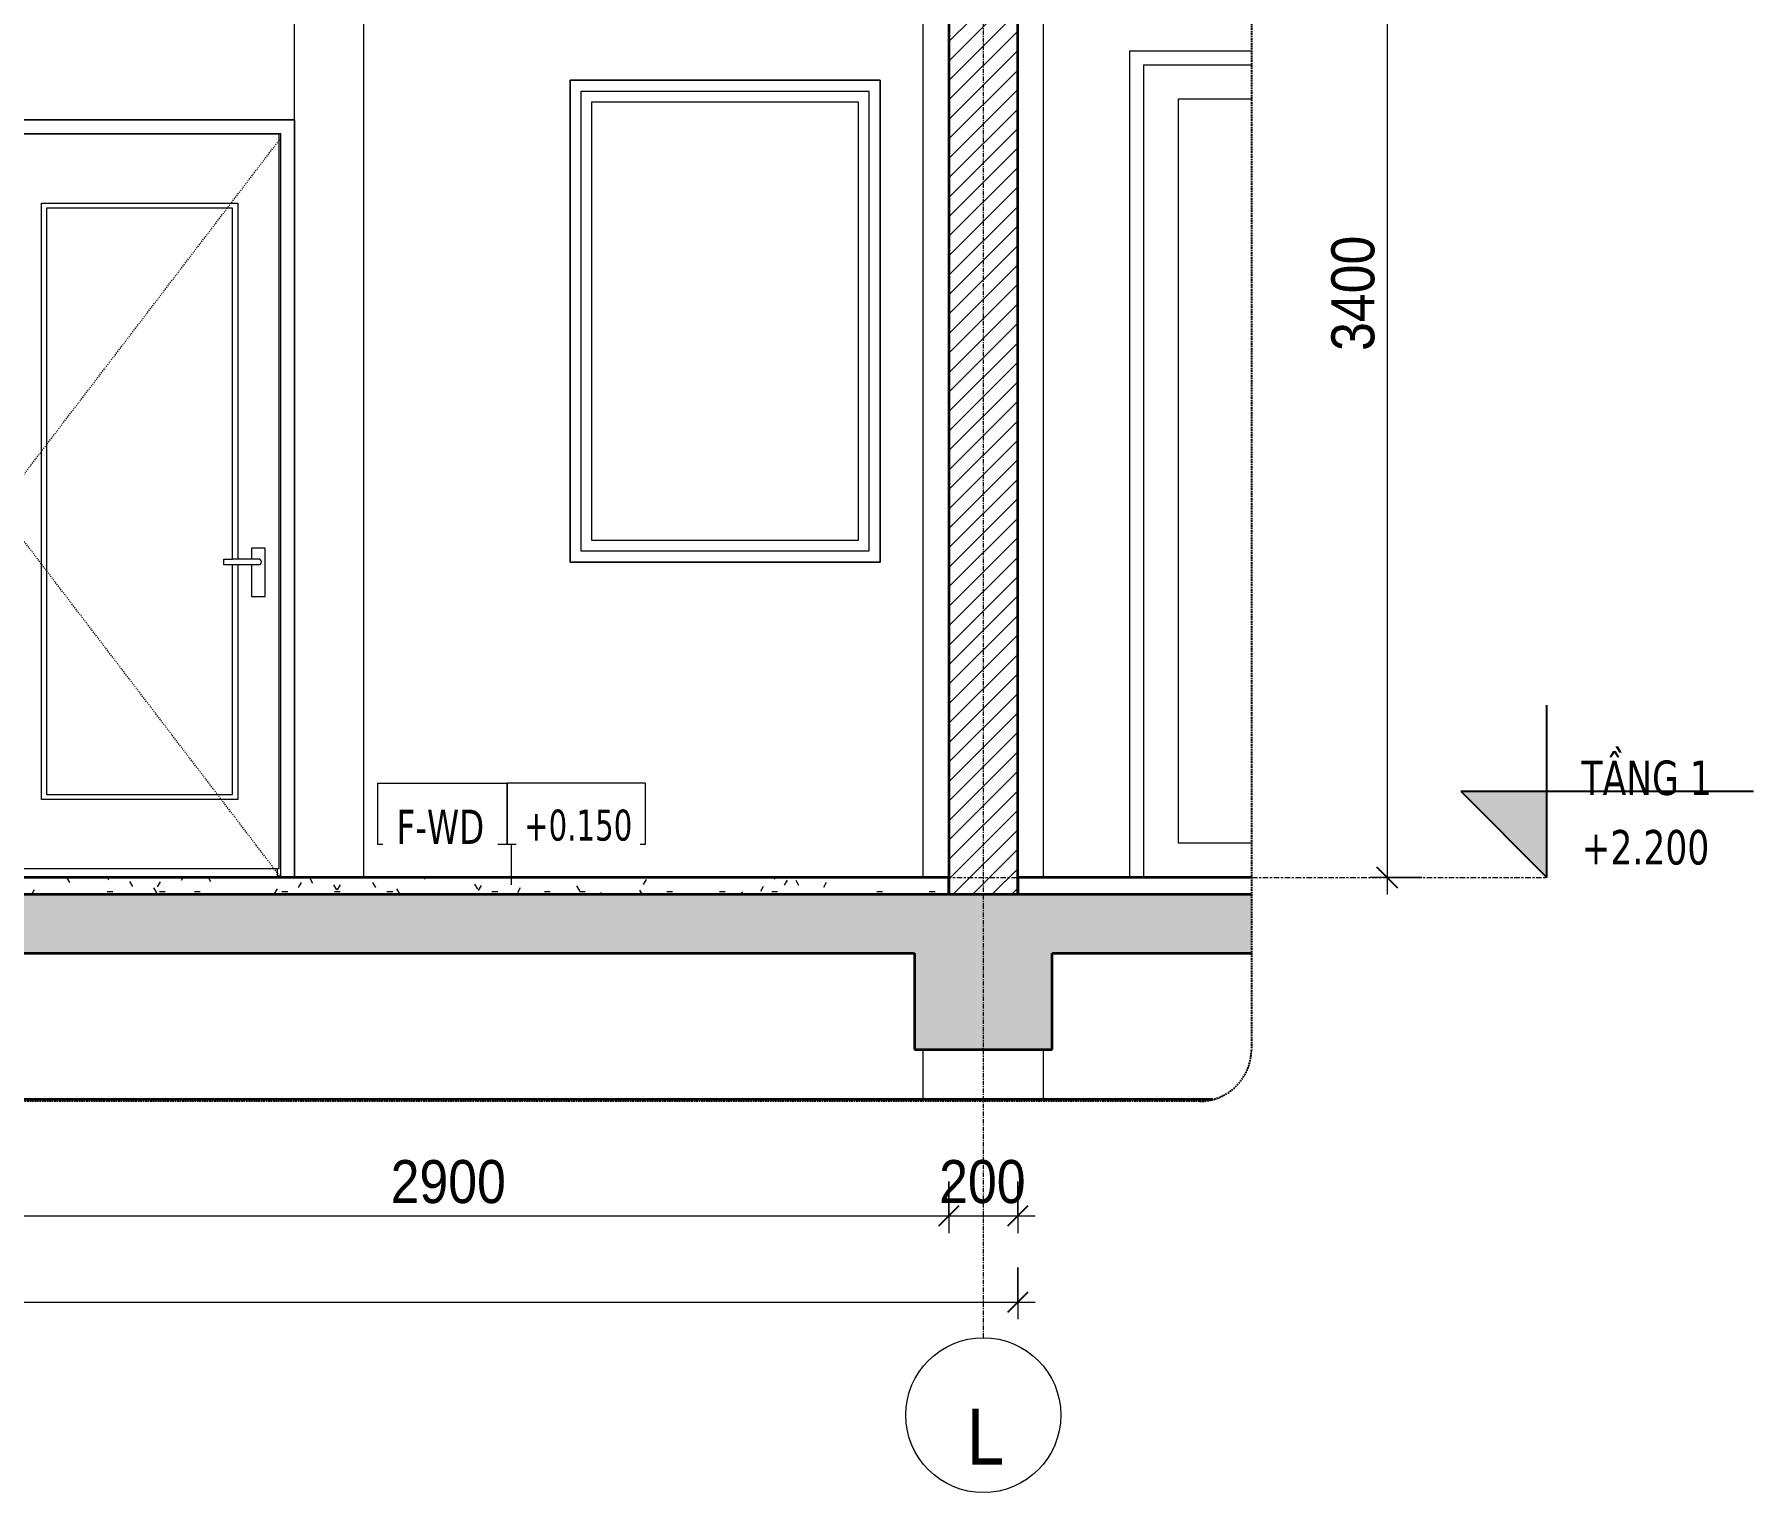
# Model space of a CAD drawing. Header units: millimetres. Extents: x 31444 to 224909, y 392 to 78637.
# Drawn here: x 92197 to 97189, y 413 to 4648 of the extents above; entities that cross this region are included whole.
import ezdxf

# ---------------------------------------------------------------- set-up
doc = ezdxf.new("R2010")
doc.units = ezdxf.units.MM
for name, pattern in [('Centre', [31.75, 6.35, -4.7625, 15.875, -4.7625]), ('Dash', [6, 3, -3]), ('Grid Line', [22.225, 12.7, -3.175, 3.175, -3.175]), ('Hidden', [7.14375, 4.7625, -2.38125])]:
    doc.linetypes.add(name, pattern=pattern)
for name, color, linetype, lineweight in [('0-5', 130, 'Continuous', 5), ('A-ANNO-DIMS', 211, 'Continuous', 9), ('A-ANNO-DIMS-50', 211, 'Continuous', 9), ('A-CLNG-1', 250, 'Continuous', 35), ('A-CLNG-PATT-3', 13, 'Continuous', 18), ('A-DETL-GENF', 92, 'Continuous', 18), ('A-DETL-GENF-4', 9, 'Continuous', 18), ('A-DETL-GENF-5', 92, 'Hidden', 25), ('A-DETL-GENF-HDLN-1', 7, 'Dash', 18), ('A-DETL-MEDM', 33, 'Continuous', 35), ('A-DOOR', 31, 'Continuous', 18), ('A-DOOR-3', 7, 'Continuous', 18), ('A-DOOR-FRAM-1', 31, 'Continuous', 18), ('A-DOOR-GLAZ-1', 31, 'Continuous', 18), ('A-FLOR-FNSH-1', 250, 'Continuous', 35), ('A-FLOR-IDEN', 11, 'Continuous', 9), ('A-FLOR-LEVL', 51, 'Continuous', 9), ('A-FLOR-LEVL-1', 51, 'Continuous', 25), ('A-FLOR-LEVL-2', 51, 'Centre', 9), ('A-FLOR-PATT-3', 67, 'Continuous', 18), ('A-GLAZ', 151, 'Continuous', 18), ('A-GLAZ-5', 7, 'Continuous', 18), ('A-WALL', 113, 'Continuous', 18), ('A-WALL-2', 250, 'Continuous', 35), ('A-WALL-3', 7, 'Continuous', 18), ('A-WALL-PATT-2', 111, 'Continuous', 18), ('S-COLS-9', 7, 'Continuous', 18), ('S-GRID-1', 1, 'Grid Line', 9), ('S-GRID-IDEN', 1, 'Continuous', 9)]:
    doc.layers.add(name, color=color, linetype=linetype, lineweight=lineweight)
doc.styles.add('Tahoma', font='tahoma.ttf', dxfattribs={"width": 0.8, "height": 100})
doc.styles.add('Tahoma_1', font='tahoma.ttf', dxfattribs={"width": 0.8, "height": 90})
doc.styles.add('Tahoma_B', font='tahomabd.ttf', dxfattribs={"height": 162.5})
doc.styles.add('Tahoma_B_1', font='tahomabd.ttf', dxfattribs={"width": 0.85, "height": 100})
doc.styles.add('UTM Avo', font='', dxfattribs={"width": 0.9, "height": 125})
doc.styles.get('UTM Avo').set_extended_font_data('UTM Avo')
doc.dimstyles.new('1_Dim_chi_tiet_2_5', dxfattribs={"dimscale": 304.8, "dimtxt": 124.912619, "dimasz": 0.19685, "dimexe": 0.164042, "dimexo": 0.0625, "dimgap": 0.016404, "dimtad": 1, "dimdec": 0, "dimrnd": 5, "dimzin": 0, "dimdsep": 46, "dimtxsty": 'UTM Avo', "dimblk1": 'OBLIQUE', "dimblk2": 'OBLIQUE', "dimsah": 1, "dimcen": 0.09, "dimdle": 0.164042, "dimazin": 0, "dimtfac": 1, "dimtdec": 4, "dimtix": 1, "dimtmove": 0, "dimatfit": 3, "dimfxl": 0.328084, "dimfxlon": 1, "dimtvp": 1, "dimtolj": 1, "dimtzin": 0, "dimarcsym": 2})

# ---------------------------------------------------------------- blocks, each defined once
blk = doc.blocks.new('NCV_TKTC_KET CAU_rvt-5-TKCS_CĂN HỘ LOẠI 3 - MẶT CẮT 4')
at = {"layer": 'S-COLS-9'}
for p, q in [((69761.9, 2200), (69761.9, 5100)), ((70111.9, 2200), (70111.9, 4700)), ((69761.9, 1555), (69761.9, 1700)), ((70111.9, 1555), (70111.9, 1700))]:
    blk.add_line(p, q, dxfattribs=at)
blk = doc.blocks.new('DOOR_CW_01 CANH MO-PANEL KINH - DIW_01-900x2200-CỬA GỖ VÂN LAMINATE-V71-TKCS_CĂN HỘ LOẠI 3 - MẶT CẮT 4')
at = {"layer": 'A-DETL-GENF-HDLN-1'}
for p, q in [((67076.9, 3273.5), (67896.9, 4347)), ((67896.9, 2200), (67076.9, 3273.5))]:
    blk.add_line(p, q, dxfattribs=at)
at = {"layer": 'A-DOOR-3'}
for p, q in [((67936.9, 4400), (67036.9, 4400)), ((67036.9, 2200), (67036.9, 4400)), ((67936.9, 4400), (67936.9, 2200)), ((67076.9, 4360), (67076.9, 2200)), ((67076.9, 4360), (67896.9, 4360)), ((67081.9, 4358), (67081.9, 2226)), ((67891.9, 4358), (67081.9, 4358)), ((67891.9, 2226), (67891.9, 4358)), ((67896.9, 2200), (67896.9, 4360)), ((67201.9, 4158), (67771.9, 4158)), ((67201.9, 2426), (67201.9, 4158)), ((67771.9, 4158), (67771.9, 3124.5)), ((67756.9, 4143), (67216.9, 4143)), ((67216.9, 4143), (67216.9, 2441)), ((67756.9, 3124.5), (67756.9, 4143)), ((67812.2, 3156), (67812.2, 3124.5)), ((67851.7, 3156), (67812.2, 3156)), ((67851.7, 3016), (67851.7, 3156)), ((67731.1, 3124.5), (67756.9, 3124.5)), ((67731.1, 3107.5), (67731.1, 3124.5)), ((67756.9, 3107.5), (67731.1, 3107.5)), ((67831.9, 3124.5), (67756.9, 3124.5)), ((67756.9, 2441), (67756.9, 3107.5)), ((67831.9, 3107.5), (67756.9, 3107.5)), ((67771.9, 3107.5), (67771.9, 2426)), ((67812.2, 3107.5), (67812.2, 3016)), ((67812.2, 3016), (67851.7, 3016)), ((67771.9, 2426), (67201.9, 2426)), ((67216.9, 2441), (67756.9, 2441)), ((67081.9, 2226), (67891.9, 2226)), ((67086.9, 2200), (67086.9, 2226)), ((67886.9, 2200), (67886.9, 2226))]:
    blk.add_line(p, q, dxfattribs=at)
for start, end in [(0, 90), (270, 360)]:
    blk.add_arc((67831.9, 3116), 8.5, start, end, dxfattribs=at)
blk = doc.blocks.new('M_Fixed - 900 x 1400-553070-TKCS_CĂN HỘ LOẠI 3 - MẶT CẮT 4')
at = {"layer": 'A-GLAZ-5'}
for p, q in [((68736.9, 4515), (68736.9, 3115)), ((69636.9, 4515), (68736.9, 4515)), ((69636.9, 3115), (69636.9, 4515)), ((68768.9, 4483), (69604.9, 4483)), ((68768.9, 3147), (68768.9, 4483)), ((68799.9, 4452), (69573.9, 4452)), ((68799.9, 3178), (68799.9, 4452)), ((69573.9, 4452), (69573.9, 3178)), ((69604.9, 4483), (69604.9, 3147)), ((69604.9, 3147), (68768.9, 3147)), ((69573.9, 3178), (68799.9, 3178)), ((68736.9, 3115), (69636.9, 3115))]:
    blk.add_line(p, q, dxfattribs=at)
blk = doc.blocks.new('NCV_TKTC_TANG 1_rvt-4-TKCS_CĂN HỘ LOẠI 3 - MẶT CẮT 4')
at = {"layer": 'A-FLOR-PATT-3'}
h = blk.add_hatch(dxfattribs=at)
h.set_pattern_fill('FP_14', color=256, style=0, pattern_type=2)
h.set_pattern_definition([(0, (60606.82, 15875), (203.2, 50.8), [16.764, -135.636, 16.764, -135.636, -812.8]), (0, (60606.82, 15875), (203.2, 50.8), [-304.8, 16.764, -288.036, 16.764, -135.636, -355.6]), (0, (60606.82, 15875), (203.2, 50.8), [-762, 16.764, -84.836, 16.764, -237.236]), (120, (60683.02, 15900.4), (-145.59409, 150.57636), [16.764, -135.636, 16.764, -135.636, -812.8]), (120, (60683.02, 15900.4), (-145.59409, 150.57636), [-304.8, 16.764, -288.036, 16.764, -135.636, -355.6]), (120, (60683.02, 15900.4), (-145.59409, 150.57636), [-762, 16.764, -84.836, 16.764, -237.236]), (240, (60708.42, 16002), (-57.60591, -201.37636), [16.764, -135.636, 16.764, -135.636, -812.8]), (240, (60708.42, 16002), (-57.60591, -201.37636), [-304.8, 16.764, -288.036, 16.764, -135.636, -355.6]), (240, (60708.42, 16002), (-57.60591, -201.37636), [-762, 16.764, -84.836, 16.764, -237.236])])
h.paths.add_polyline_path([(67936.9, 2150), (69836.9, 2150), (69836.9, 2200), (66936.9, 2200), (66936.9, 2150), (67936.9, 2150)])
at = {"layer": 'A-FLOR-FNSH-1'}
for p, q in [((69836.9, 2200), (66936.9, 2200)), ((69836.9, 2150), (69836.9, 2200)), ((70715.3, 2200), (70036.9, 2200)), ((70036.9, 2200), (70036.9, 2150))]:
    blk.add_line(p, q, dxfattribs=at)
at = {"layer": 'A-WALL-3'}
for p, q in [((68736.9, 3115), (68736.9, 4515)), ((68736.9, 4515), (69636.9, 4515)), ((69636.9, 4515), (69636.9, 3115)), ((67036.9, 4400), (67936.9, 4400)), ((67936.9, 4400), (67936.9, 2300)), ((69636.9, 3115), (68736.9, 3115)), ((67936.9, 2300), (67936.9, 2200))]:
    blk.add_line(p, q, dxfattribs=at)
at = {"layer": 'S-COLS-9'}
for p, q in [((67936.9, 2200), (67936.9, 4950)), ((68136.9, 4950), (68136.9, 2200))]:
    blk.add_line(p, q, dxfattribs=at)
at = {"layer": 'A-DOOR'}
blk.add_blockref('DOOR_CW_01 CANH MO-PANEL KINH - DIW_01-900x2200-CỬA GỖ VÂN LAMINATE-V71-TKCS_CĂN HỘ LOẠI 3 - MẶT CẮT 4', (0, 0), dxfattribs=at)
at = {"layer": 'A-GLAZ'}
blk.add_blockref('M_Fixed - 900 x 1400-553070-TKCS_CĂN HỘ LOẠI 3 - MẶT CẮT 4', (0, 0), dxfattribs=at)
blk = doc.blocks.new('DEG_02-DEG_03 - DEG_02-2500x2400mm-CỬA ĐI 02 CÁNH TRƯỢT-625766-TKCS_CĂN HỘ LOẠI 3 - MẶT CẮT 4')
at = {"layer": 'A-DOOR-FRAM-1'}
for q in [(70402.3, 2200), (70715.3, 4560)]:
    blk.add_line((70402.3, 4560), q, dxfattribs=at)
at = {"layer": 'A-DOOR-GLAZ-1'}
for p, q in [((70502.3, 4460), (70502.3, 2300)), ((70715.3, 4460), (70502.3, 4460)), ((70502.3, 2300), (70715.3, 2300))]:
    blk.add_line(p, q, dxfattribs=at)
blk = doc.blocks.new('BORDER VIEW - BORDER VIEW-3699861-TKCS_CĂN HỘ LOẠI 3 - MẶT CẮT 4')
at = {"layer": 'A-DETL-GENF-5'}
for p, q in [((70715.3, 5808.8), (70715.3, 1700)), ((70565.3, 1550), (61316.4, 1550))]:
    blk.add_line(p, q, dxfattribs=at)
blk.add_arc((70565.3, 1700), 150, 270, 360, dxfattribs=at)
blk = doc.blocks.new('Level - CAO ĐỘ LEVEL-350587-TKCS_CĂN HỘ LOẠI 3 - MẶT CẮT 4')
at = {"layer": 'A-FLOR-LEVL'}
blk.add_hatch(color=256, dxfattribs=at).paths.add_polyline_path([(71573.6, 2450), (71573.6, 2200), (71323.6, 2450)])
at = {"layer": 'A-FLOR-LEVL-1'}
for p, q in [((71573.6, 2200), (71573.6, 2700)), ((71323.6, 2450), (71573.6, 2200)), ((71323.6, 2450), (72173.6, 2450))]:
    blk.add_line(p, q, dxfattribs=at)
blk = doc.blocks.new('Grid - M_Grid Head - Circle-353313-TKCS_CĂN HỘ LOẠI 3 - MẶT CẮT 4')
at = {"layer": 'S-GRID-IDEN'}
blk.add_circle((61736.9, 638.1), 225, dxfattribs=at)
blk = doc.blocks.new('DIMBLOCK110-TKCS_CĂN HỘ LOẠI 3 - MẶT CẮT 4')
at = {"layer": 'A-ANNO-DIMS-50'}
for p, q in [((91952.4, 1316.5), (91952.4, 1166.5)), ((91952.4, 1216.5), (91952.4, 1316.5)), ((94852.4, 1316.5), (94852.4, 1166.5)), ((94852.4, 1216.5), (94852.4, 1316.5)), ((91952.4, 1216.5), (94852.4, 1216.5))]:
    blk.add_line(p, q, dxfattribs=at)
at = {"layer": 'A-ANNO-DIMS-50', "lineweight": 25}
for p, q in [((91952.4, 1216.5), (91922.4, 1186.5)), ((91952.4, 1216.5), (91982.4, 1246.5)), ((94852.4, 1216.5), (94822.4, 1186.5)), ((94852.4, 1216.5), (94882.4, 1246.5))]:
    blk.add_line(p, q, dxfattribs=at)
at = {"layer": 'A-ANNO-DIMS-50', "color": 0, "insert": (93231.2, 1378.9), "char_height": 125, "width": 410.824, "attachment_point": 1, "line_spacing_factor": 1.110334, "style": 'UTM Avo'}
blk.add_mtext('2900', dxfattribs=at)
blk = doc.blocks.new('_Oblique')
at = {"color": 0, "linetype": 'ByBlock', "lineweight": -2}
blk.add_line((-0.5, -0.5), (0.5, 0.5), dxfattribs=at)
blk = doc.blocks.new('DIMBLOCK111-TKCS_CĂN HỘ LOẠI 3 - MẶT CẮT 4')
at = {"layer": 'A-ANNO-DIMS-50'}
for p, q in [((94852.4, 1316.5), (94852.4, 1166.5)), ((94852.4, 1216.5), (94852.4, 1316.5)), ((95052.4, 1316.5), (95052.4, 1166.5)), ((95052.4, 1216.5), (95052.4, 1316.5)), ((94852.4, 1216.5), (95102.4, 1216.5))]:
    blk.add_line(p, q, dxfattribs=at)
at = {"layer": 'A-ANNO-DIMS-50', "lineweight": 25}
for p, q in [((94852.4, 1216.5), (94822.4, 1186.5)), ((94852.4, 1216.5), (94882.4, 1246.5)), ((95052.4, 1216.5), (95022.4, 1186.5)), ((95052.4, 1216.5), (95082.4, 1246.5))]:
    blk.add_line(p, q, dxfattribs=at)
at = {"layer": 'A-ANNO-DIMS-50', "color": 0, "insert": (94824, 1378.9), "char_height": 125, "width": 308.118, "attachment_point": 1, "line_spacing_factor": 1.110334, "style": 'UTM Avo'}
blk.add_mtext('200', dxfattribs=at)
blk = doc.blocks.new('DIMBLOCK112-TKCS_CĂN HỘ LOẠI 3 - MẶT CẮT 4')
at = {"layer": 'A-ANNO-DIMS-50'}
for p, q in [((86652.4, 1066.5), (86652.4, 916.5)), ((86652.4, 966.5), (86652.4, 1066.5)), ((95052.4, 1066.5), (95052.4, 916.5)), ((95052.4, 966.5), (95052.4, 1066.5)), ((86602.4, 966.5), (95102.4, 966.5))]:
    blk.add_line(p, q, dxfattribs=at)
at = {"layer": 'A-ANNO-DIMS-50', "lineweight": 25}
for p, q in [((86652.4, 966.5), (86622.4, 936.5)), ((86652.4, 966.5), (86682.4, 996.5)), ((95052.4, 966.5), (95022.4, 936.5)), ((95052.4, 966.5), (95082.4, 996.5))]:
    blk.add_line(p, q, dxfattribs=at)
at = {"layer": 'A-ANNO-DIMS-50', "color": 0, "insert": (90681.2, 1128.9), "char_height": 125, "width": 410.824, "attachment_point": 1, "line_spacing_factor": 1.110334, "style": 'UTM Avo'}
blk.add_mtext('8400', dxfattribs=at)
blk = doc.blocks.new('DIMBLOCK113-TKCS_CĂN HỘ LOẠI 3 - MẶT CẮT 4')
at = {"layer": 'A-ANNO-DIMS-50'}
for p, q in [((96125.2, 5650), (96125.2, 2150)), ((96225.2, 5600), (96075.2, 5600)), ((96125.2, 5600), (96225.2, 5600)), ((96225.2, 2200), (96075.2, 2200)), ((96125.2, 2200), (96225.2, 2200))]:
    blk.add_line(p, q, dxfattribs=at)
at = {"layer": 'A-ANNO-DIMS-50', "lineweight": 25}
for p, q in [((96125.2, 5600), (96095.2, 5630)), ((96125.2, 5600), (96155.2, 5570)), ((96125.2, 2200), (96095.2, 2230)), ((96125.2, 2200), (96155.2, 2170))]:
    blk.add_line(p, q, dxfattribs=at)
at = {"layer": 'A-ANNO-DIMS-50', "color": 0, "insert": (95962.8, 3728.8), "char_height": 125, "width": 410.824, "attachment_point": 1, "rotation": 90, "line_spacing_factor": 1.110334, "style": 'UTM Avo'}
blk.add_mtext('3400', dxfattribs=at)
blk = doc.blocks.new('TAG SAN - TTG - TAG FFL-4075299-TKCS_CĂN HỘ LOẠI 3 - MẶT CẮT 4')
at = {"layer": 'A-FLOR-IDEN'}
for p, q in [((68178.7, 2295.1), (68178.7, 2473.8)), ((68178.7, 2473.8), (68554.7, 2473.8)), ((68554.7, 2473.8), (68554.7, 2295.1)), ((68954.7, 2473.8), (68554.7, 2473.8)), ((68554.7, 2295.1), (68554.7, 2473.8)), ((68954.7, 2473.8), (68954.7, 2295.1)), ((68554.7, 2295.1), (68178.7, 2295.1)), ((68954.7, 2295.1), (68554.7, 2295.1))]:
    blk.add_line(p, q, dxfattribs=at)

msp = doc.modelspace()

# ---------------------------------------------------------------- hatches: boundary and pattern name
at = {"layer": 'A-CLNG-PATT-3'}
h = msp.add_hatch(dxfattribs=at)
h.set_pattern_fill('FP_17', color=256, style=0, pattern_type=2)
h.set_pattern_definition([(0, (85622.24, 15875), (406.4, 101.6), [16.764, -288.036, 16.764, -288.036, -1625.6]), (0, (85622.24, 15875), (406.4, 101.6), [-609.6, 16.764, -592.836, 16.764, -288.036, -711.2]), (0, (85622.24, 15875), (406.4, 101.6), [-1524, 16.764, -186.436, 16.764, -491.236]), (120, (85774.64, 15925.8), (-291.1882, 301.1527), [16.764, -288.036, 16.764, -288.036, -1625.6]), (120, (85774.64, 15925.8), (-291.1882, 301.1527), [-609.6, 16.764, -592.836, 16.764, -288.036, -711.2]), (120, (85774.64, 15925.8), (-291.1882, 301.1527), [-1524, 16.764, -186.436, 16.764, -491.236]), (240, (85825.44, 16129), (-115.2118, -402.7527), [16.764, -288.036, 16.764, -288.036, -1625.6]), (240, (85825.44, 16129), (-115.2118, -402.7527), [-609.6, 16.764, -592.836, 16.764, -288.036, -711.2]), (240, (85825.44, 16129), (-115.2118, -402.7527), [-1524, 16.764, -186.436, 16.764, -491.236])])
h.paths.add_polyline_path([(94850, 1550), (95580.7, 1550), (95618.7, 1555), (86293.9, 1555), (86331.8, 1550), (94841.2, 1550)])
at = {"layer": 'A-DETL-GENF-4'}
h = msp.add_hatch(dxfattribs=at)
h.set_pattern_fill('FP_18', color=256, style=0, pattern_type=2)
h.set_pattern_definition([(50, (85622.24, 15875), (364.368, -31.8783), [38.1, -419.1]), (355, (85622.24, 15875), (-70.486, 382.113), [30.48, -335.28]), (100.451, (85652.6, 15872.34), (293.885, 350.2334), [32.38, -356.18]), (46.184, (85622.24, 15976.6), (542.158, -84.086), [57.15, -628.65]), (96.636, (85667.4, 15969.6), (474.805, 494.855), [48.57, -534.27]), (351.184, (85622.24, 15976.6), (474.81, 494.85), [45.72, -502.92]), (21, (85673.04, 15951.2), (303.2285, -204.5305), [38.1, -419.1]), (326, (85673.04, 15951.2), (123.604, 368.376), [30.48, -335.28]), (71.451, (85698.3, 15934.16), (426.834, 163.843), [32.38, -356.18]), (37.5, (85622.24, 15875), (6.1766, 169.1102), [3.353, -327.863, 3.353, -337.007, -336.55]), (37.5, (85622.24, 15875), (6.1766, 169.1102), [-671.576, 3.353, -333.197]), (7.5, (85622.24, 15875), (133.6389, 200.3615), [3.353, -190.703, 3.353, -320.243, -128.27]), (7.5, (85622.24, 15875), (133.6389, 200.3615), [-517.652, 3.353, -124.917]), (327.5, (85508.96, 15875), (271.1818, -11.4584), [3.353, -123.647, 3.353, -392.887, -525.78]), (327.5, (85508.96, 15875), (271.1818, -11.4584), [-523.24, 3.353, -522.427]), (317.5, (85458.16, 15875), (296.2585, 50.853), [3.353, -161.747, 3.353, -259.791, -373.38]), (317.5, (85458.16, 15875), (296.2585, 50.853), [-428.244, 3.353, -370.027]), (45, (85622.24, 15875), (-125.7236, 125.7236), []), (45, (85622.24, 16065.5), (-125.7236, 125.7236), [])])
h.paths.add_polyline_path([(95152.4, 1700), (95152.4, 1980), (95730.7, 1980), (95730.7, 2150), (91852.4, 2150), (91852.4, 2100), (89852.4, 2100), (89852.4, 2150), (86181.8, 2150), (86181.8, 1980), (86549.8, 1980), (86549.8, 1700), (86949.8, 1700), (86949.8, 1980), (89847.7, 1980), (89847.7, 1750), (90047.7, 1750.5), (90047.7, 1930), (91952.4, 1930), (91952.4, 1980), (94752.4, 1980), (94752.4, 1700), (95127.4, 1700)])
h.paths.add_polyline_path([(91862.4, 4410), (91942.4, 4410), (91942.4, 4520), (91862.4, 4520), (91862.4, 4448.3)])
h.paths.add_polyline_path([(94777.4, 5100), (95152.4, 5100), (95152.4, 5380), (95730.7, 5380), (95730.7, 5550), (91852.4, 5550), (91852.4, 5500), (89852.4, 5500), (89852.4, 5550), (86181.8, 5550), (86181.8, 5380), (86549.8, 5380), (86549.8, 5100), (86949.8, 5100), (86949.8, 5380), (89847.7, 5380), (89847.7, 5150), (90047.7, 5150), (90047.7, 5330), (91952.4, 5330), (91952.4, 5380), (94752.4, 5380), (94752.4, 5100), (94767.4, 5100)])
at = {"layer": 'A-WALL-PATT-2'}
h = msp.add_hatch(dxfattribs=at)
h.set_pattern_fill('FP_13', color=256, style=0, pattern_type=2)
h.set_pattern_definition([(45, (85622.244, 15875), (-28.28427, 28.28427), [])])
h.paths.add_polyline_path([(94862.1, 2150), (95052.4, 2150), (95052.4, 5100), (94852.4, 5100), (94852.4, 2150)])

# ---------------------------------------------------------------- linework, layer by layer
at = {"layer": 'A-CLNG-1'}
msp.add_line((95618.7, 1555), (86293.9, 1555), dxfattribs=at)
at = {"layer": 'A-DETL-MEDM'}
for p, q in [((95730.7, 2150), (91852.4, 2150)), ((91952.4, 1980), (94752.4, 1980)), ((94752.4, 1980), (94752.4, 1700)), ((95152.4, 1700), (95152.4, 1980)), ((95152.4, 1980), (95730.7, 1980)), ((94752.4, 1700), (95152.4, 1700))]:
    msp.add_line(p, q, dxfattribs=at)
at = {"layer": 'A-FLOR-IDEN'}
msp.add_line((93582.1, 2178.3), (93582.1, 2295.1), dxfattribs=at)
at = {"layer": 'A-FLOR-LEVL-2'}
msp.add_line((85719.8, 2200), (96589, 2200), dxfattribs=at)
at = {"layer": 'A-WALL'}
for p, q in [((95377.7, 2200), (95377.7, 4600)), ((95377.7, 4600), (95730.7, 4600))]:
    msp.add_line(p, q, dxfattribs=at)
at = {"layer": 'A-WALL-2'}
for p, q in [((94852.4, 5100), (94852.4, 2150)), ((95052.4, 2150), (95052.4, 5100))]:
    msp.add_line(p, q, dxfattribs=at)
at = {"layer": 'S-GRID-1'}
for p, q in [((94952.4, 2113.1), (94952.4, 5587.9)), ((94952.4, 863.1), (94952.4, 2113.1))]:
    msp.add_line(p, q, dxfattribs=at)

# ---------------------------------------------------------------- block references
at = {"layer": '0-5'}
for name in ['NCV_TKTC_KET CAU_rvt-5-TKCS_CĂN HỘ LOẠI 3 - MẶT CẮT 4', 'NCV_TKTC_TANG 1_rvt-4-TKCS_CĂN HỘ LOẠI 3 - MẶT CẮT 4']:
    msp.add_blockref(name, (25015.4, 0), dxfattribs=at)
at = {"layer": 'A-DETL-GENF'}
msp.add_blockref('BORDER VIEW - BORDER VIEW-3699861-TKCS_CĂN HỘ LOẠI 3 - MẶT CẮT 4', (25015.4, 0), dxfattribs=at)
at = {"layer": 'A-DOOR'}
msp.add_blockref('DEG_02-DEG_03 - DEG_02-2500x2400mm-CỬA ĐI 02 CÁNH TRƯỢT-625766-TKCS_CĂN HỘ LOẠI 3 - MẶT CẮT 4', (25015.4, 0), dxfattribs=at)
at = {"layer": 'A-FLOR-IDEN'}
msp.add_blockref('TAG SAN - TTG - TAG FFL-4075299-TKCS_CĂN HỘ LOẠI 3 - MẶT CẮT 4', (25015.4, 0), dxfattribs=at)
at = {"layer": 'A-FLOR-LEVL-1'}
msp.add_blockref('Level - CAO ĐỘ LEVEL-350587-TKCS_CĂN HỘ LOẠI 3 - MẶT CẮT 4', (25015.4, 0), dxfattribs=at)
at = {"layer": 'S-GRID-IDEN'}
msp.add_blockref('Grid - M_Grid Head - Circle-353313-TKCS_CĂN HỘ LOẠI 3 - MẶT CẮT 4', (33215.4, 0), dxfattribs=at)

# ---------------------------------------------------------------- texts
at = {"layer": 'A-FLOR-LEVL', "char_height": 100, "line_spacing_factor": 0.996129, "style": 'Tahoma_B_1'}
for s, insert, width, attachment_point in [('\\pt510,1020,1530,2040,2550,3060,3570,4080,4590,5100,5610,6120,6630,7140,7650,8160,8670,9180,9690,10200,10710,11220,11730,12240,12750,13260,13770,14280,14790,15300,15810,16320;TẦNG 1', (96689.3, 2437.2), 452.625, 7), ('\\pt212.5,425,637.5,850,1062.5,1275,1487.5,1700,1912.5,2125,2337.5,2550,2762.5,2975,3187.5,3400,3612.5,3825,4037.5,4250,4462.5,4675,4887.5,5100,5312.5,5525,5737.5,5950,6162.5,6375,6587.5,6800;+2.200', (96689.3, 2337.5), 441.575, 1)]:
    msp.add_mtext(s, dxfattribs=dict(at, insert=insert, width=width, attachment_point=attachment_point))

# ---------------------------------------------------------------- dimensions: what is measured, and where the dimension line sits
at = {"layer": 'A-ANNO-DIMS'}
dim = msp.add_linear_dim(base=(96125.2, 2200), p1=(96225.2, 5600), p2=(96225.2, 2200), angle=90, dimstyle='1_Dim_chi_tiet_2_5', override={"dimpost": '<>', "dimfxl": 3400}, dxfattribs=at)
dim.commit()
dim.dimension.update_dxf_attribs({"geometry": 'DIMBLOCK113-TKCS_CĂN HỘ LOẠI 3 - MẶT CẮT 4', "text_midpoint": (96055.5, 3900)})
for base, p1, p2, override, picture, middle in [((94852.4, 1216.5), (91952.4, 1316.5), (94852.4, 1316.5), {"dimpost": '<>', "dimfxl": 2900}, 'DIMBLOCK110-TKCS_CĂN HỘ LOẠI 3 - MẶT CẮT 4', (93402.4, 1286.2)), ((95052.4, 1216.5), (94852.4, 1316.5), (95052.4, 1316.5), {"dimpost": '<>', "dimfxl": 200}, 'DIMBLOCK111-TKCS_CĂN HỘ LOẠI 3 - MẶT CẮT 4', (94952.4, 1286.2)), ((95052.4, 966.5), (86652.4, 1066.5), (95052.4, 1066.5), {"dimpost": '<>', "dimfxl": 8400}, 'DIMBLOCK112-TKCS_CĂN HỘ LOẠI 3 - MẶT CẮT 4', (90852.4, 1036.2))]:
    dim = msp.add_linear_dim(base=base, p1=p1, p2=p2, dimstyle='1_Dim_chi_tiet_2_5', override=override, dxfattribs=at)
    dim.commit()
    dim.dimension.update_dxf_attribs({"geometry": picture, "text_midpoint": middle})

# ---------------------------------------------------------------- next in the draw order: texts
at = {"layer": 'A-FLOR-IDEN', "attachment_point": 5, "line_spacing_factor": 0.996129, "bg_fill": 3, "box_fill_scale": 1.25, "bg_fill_color": 256, "bg_fill_true_color": 13158600, "bg_fill_transparency": 0}
for s, insert, char_height, width, style in [('\\pt4,8,12,16,20,24,28,32,36,40,44,48,52,56,60,64,68,72,76,80,84,88,92,96,100,104,108,112,116,120,124,128;F-WD', (93375.7, 2346.8), 100, 283.2, 'Tahoma'), ('\\pt3.9996,8.0001,11.9997,16.0002,19.9998,24.0003,27.9999,32.0004,36,39.9996,44.0001,47.9997,52.0002,55.9998,60.0003,63.9999,68.0004,72,75.9996,80.0001,83.9997,88.0002,91.9998,96.0003,99.9999,104.0004,108,111.9996,116.0001,119.9997,124.0002,127.9998;+0.150', (93775.9, 2350.9), 90, 314.8, 'Tahoma_1')]:
    msp.add_mtext(s, dxfattribs=dict(at, insert=insert, char_height=char_height, width=width, style=style))
at = {"layer": 'S-GRID-IDEN', "insert": (94954.5, 575.7), "char_height": 162.5, "width": 129, "attachment_point": 5, "line_spacing_factor": 0.996129, "style": 'Tahoma_B', "bg_fill": 3, "box_fill_scale": 1.25, "bg_fill_color": 256, "bg_fill_true_color": 13158600, "bg_fill_transparency": 0}
msp.add_mtext('\\pt634.99962,1269.99925,1905.0005,2540.00013,3174.99975,3809.99937,4445.00062,5080.00025,5714.99987,6349.9995,6985.00075,7620.00037,8255,8889.99962,9524.99925,10160.0005,10795.00013,11429.99975,12064.99938,12700.00063,13335.00025,13969.99988,14604.9995,15240.00075,15875.00038,16510,17144.99963,17779.99925,18415.0005,19050.00013,19684.99975,20319.99938;L', dxfattribs=at)

doc.saveas('drawing.dxf')
